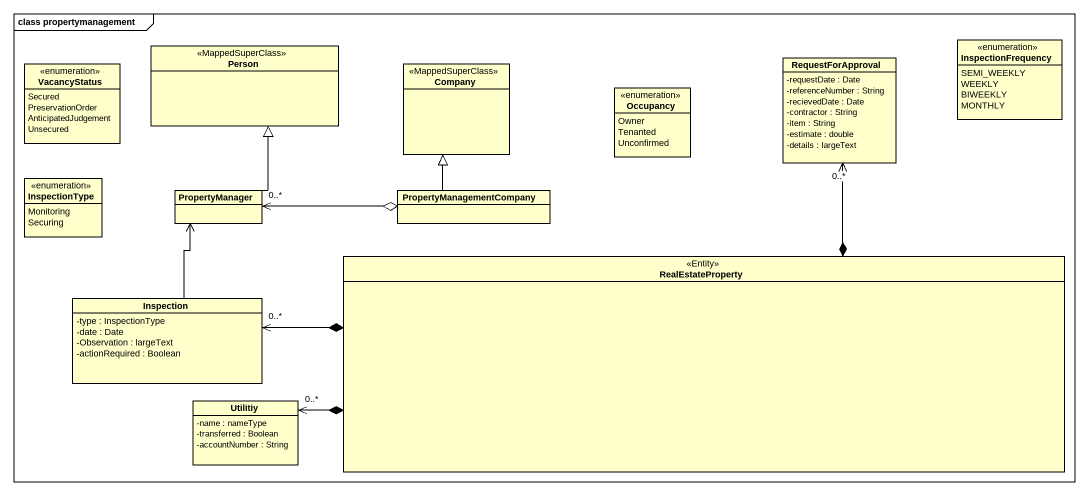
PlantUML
@startuml
mainframe class propertymanagement
hide circle
hide empty members
skinparam classAttributeIconSize 0
class "Person" as Person_ <<MappedSuperClass>>
enum InspectionFrequency {
  SEMI_WEEKLY
  WEEKLY
  BIWEEKLY
  MONTHLY
}
enum VacancyStatus {
  Secured
  PreservationOrder
  AnticipatedJudgement
  Unsecured
}
class Company <<MappedSuperClass>>
enum Occupancy {
  Owner
  Tenanted
  Unconfirmed
}
class RequestForApproval {
  -requestDate : Date
  -referenceNumber : String
  -recievedDate : Date
  -contractor : String
  -item : String
  -estimate : double
  -details : largeText
}
enum InspectionType {
  Monitoring
  Securing
}
class PropertyManager
class PropertyManagementCompany
class RealEstateProperty <<Entity>>
class Inspection {
  -type : InspectionType
  -date : Date
  -Observation : largeText
  -actionRequired : Boolean
}
class Utilitiy {
  -name : nameType
  -transferred : Boolean
  -accountNumber : String
}
PropertyManager -up-|> Person_
PropertyManagementCompany -up-|> Company
PropertyManagementCompany o-left-> "0..*" PropertyManager
RealEstateProperty *-up-> "0..*" RequestForApproval
RealEstateProperty *-left-> "0..*" Inspection
RealEstateProperty *-left-> "0..*" Utilitiy
Inspection -up-> PropertyManager
@enduml
